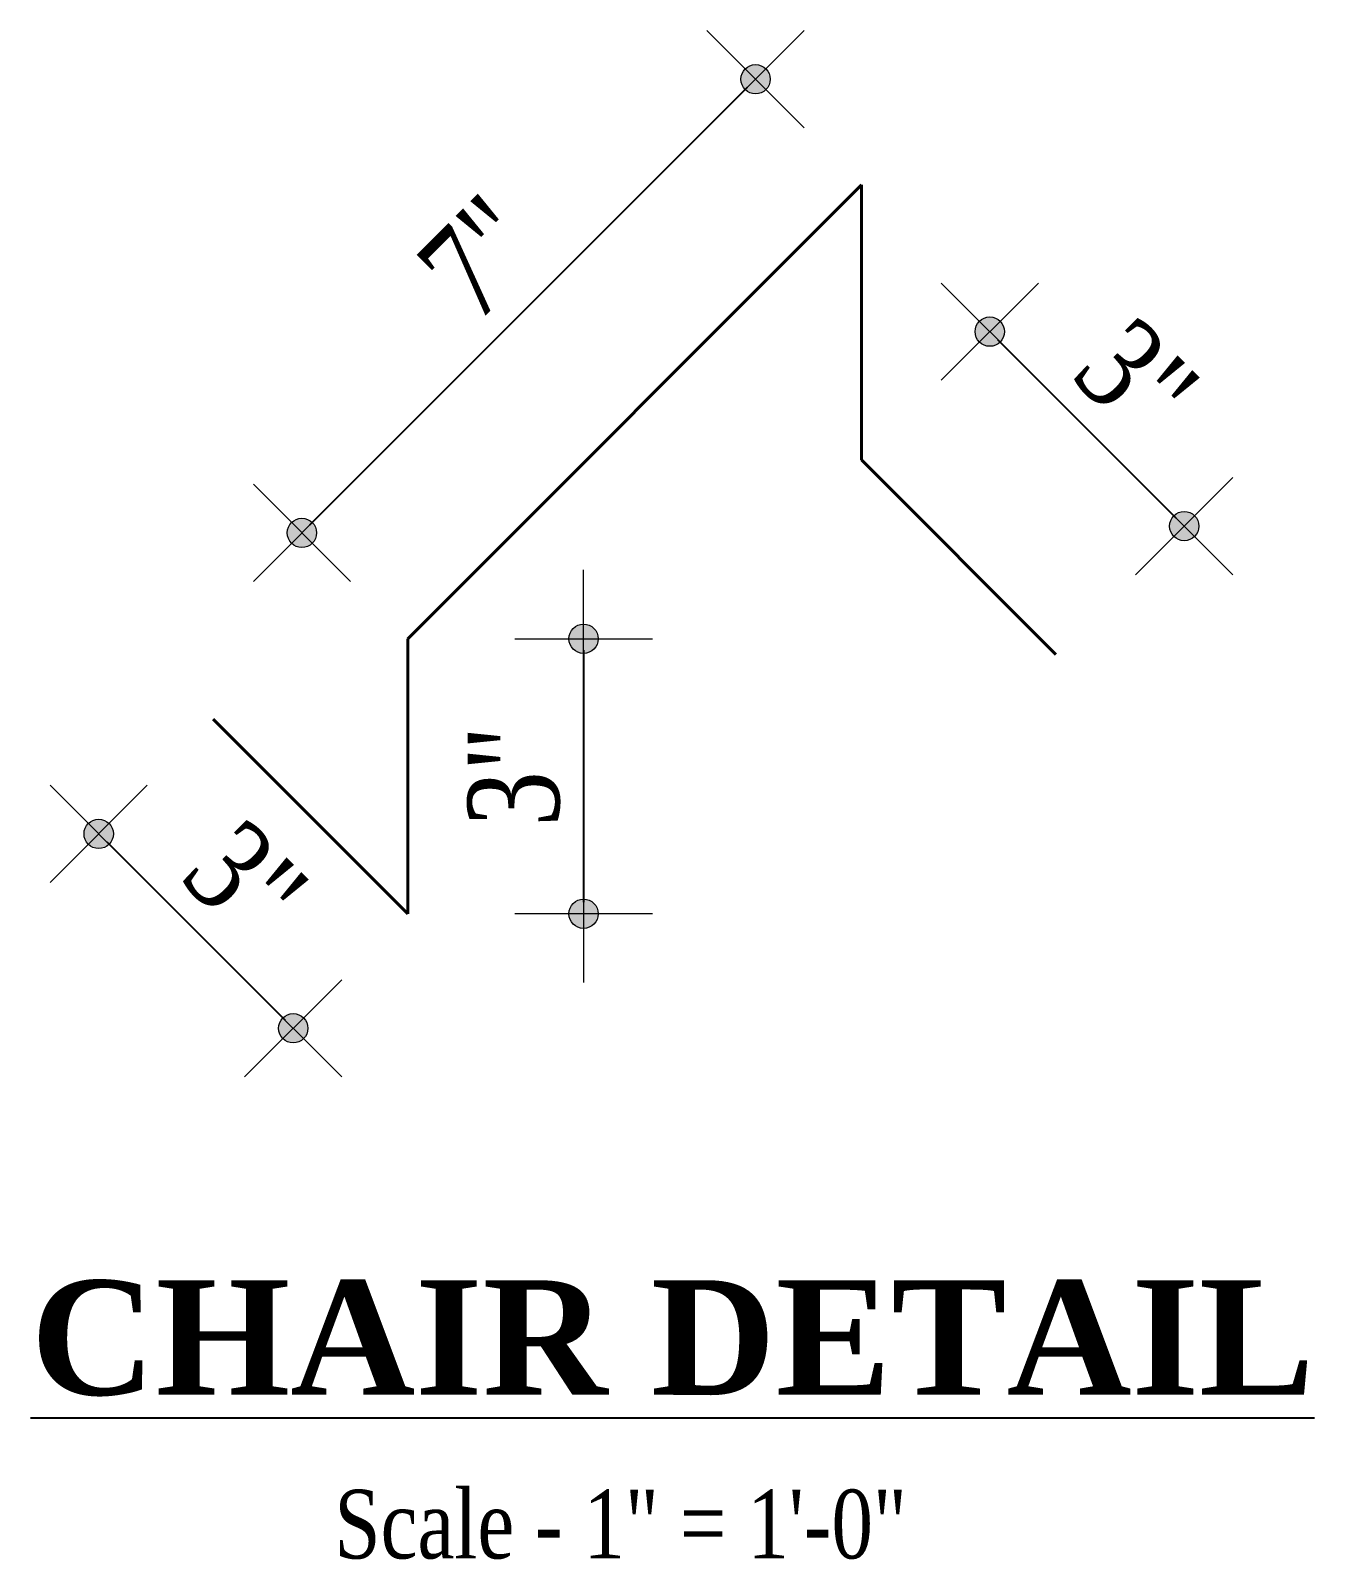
# Model space of a CAD drawing. Header units: feet. Extents: x 28652 to 66086, y -6769 to -640.
# Drawn here: x 61675.9 to 61787.9, y -1835.1 to -1701.7 of the extents above; entities that cross this region are included whole.
import ezdxf

# ---------------------------------------------------------------- set-up
doc = ezdxf.new("R2010")
doc.units = ezdxf.units.FT
doc.header["$LTSCALE"] = 50
doc.header["$MEASUREMENT"] = 0
doc.header["$PDMODE"] = 34
doc.layers.add('BAR', color=7, linetype='Continuous', lineweight=40)
doc.layers.add('DIMENSION', color=142, linetype='Continuous', lineweight=13)
doc.layers.add('Text', color=7, linetype='Continuous')
doc.styles.add('1.8', font='times.ttf', dxfattribs={"width": 0.8, "height": 8})
doc.styles.add('TITLE', font='times.ttf', dxfattribs={"height": 11})
doc.dimstyles.new('1.1', dxfattribs={"dimscale": 0, "dimtxt": 8, "dimasz": 1, "dimexe": 2, "dimexo": 9, "dimgap": 2, "dimtad": 1, "dimdec": 0, "dimlfac": 0.125, "dimzin": 3, "dimdsep": 46, "dimlunit": 4, "dimtxsty": '1.8', "dimblk": 'DIM', "dimcen": 3, "dimdle": 3, "dimse1": 1, "dimse2": 1, "dimclrd": 256, "dimclre": 256, "dimclrt": 7, "dimadec": 1, "dimazin": 2, "dimtfac": 1, "dimtdec": 0, "dimtix": 1, "dimtofl": 0, "dimtmove": 2, "dimatfit": 3, "dimldrblk": 'ARW', "dimfxl": 2, "dimfrac": 2, "dimtolj": 2, "dimtzin": 0, "dimarcsym": 0})

# ---------------------------------------------------------------- blocks, each defined once
blk = doc.blocks.new('DIM')
at = {"layer": 'DIMENSION'}
h = blk.add_hatch(color=256, dxfattribs=at)
h.paths.add_polyline_path([(0, 1.28), (0, 0), (1.28, 0, 0.414214)])
h.paths.add_polyline_path([(1.28, 0), (0, 0), (0, -1.28, 0.414214)])
h.paths.add_polyline_path([(0, 0), (-1.28, 0, 0.414214), (0, -1.28)])
h.paths.add_polyline_path([(0, 1.28, 0.414214), (-1.28, 0), (0, 0)])
for p, q in [((0, 6), (0, -6)), ((-6, 0), (6, 0))]:
    blk.add_line(p, q, dxfattribs=at)
blk.add_circle((0, 0), 1.28, dxfattribs=at)
blk = doc.blocks.new('*D909')
at = {"layer": 'Defpoints', "color": 0, "ltscale": 10, "transparency": 16777216}
for p in [(61739.16, -1705.95), (61748.4, -1715.18), (61708.8, -1754.78)]:
    blk.add_point(p, dxfattribs=at)
at = {"layer": 'DIMENSION', "lineweight": -2, "ltscale": 10, "transparency": 16777216}
blk.add_line((61700.27, -1744.84), (61738.46, -1706.65), dxfattribs=at)
for p, rotation in [((61739.16, -1705.95), 45.00000000000527), ((61699.57, -1745.54), 225.0000000000053)]:
    blk.add_blockref('DIM', p, dxfattribs=dict(at, rotation=rotation))
at = {"layer": 'DIMENSION', "color": 7, "ltscale": 10, "transparency": 16777216, "insert": (61715.07, -1721.45), "char_height": 8, "attachment_point": 5, "rotation": 45, "style": '1.8'}
blk.add_mtext('\\A2;7"', dxfattribs=at)
blk = doc.blocks.new('ARW')
at = {"layer": 'DIMENSION'}
blk.add_lwpolyline([(-0.5, 0, 0, 3, 0), (-5.5, 0, 0, 0, 0), (-0.5, 0, 0, 0, 0)], format="xyseb", dxfattribs=at)
blk = doc.blocks.new('*D910')
at = {"layer": 'Defpoints', "color": 0, "ltscale": 10, "transparency": 16777216}
for p in [(61708.8, -1754.78), (61708.8, -1778.78), (61724.15, -1778.78)]:
    blk.add_point(p, dxfattribs=at)
at = {"layer": 'DIMENSION', "lineweight": -2, "ltscale": 10, "transparency": 16777216}
blk.add_line((61724.15, -1755.78), (61724.15, -1777.78), dxfattribs=at)
for p, rotation in [((61724.15, -1754.78), 90), ((61724.15, -1778.78), 270)]:
    blk.add_blockref('DIM', p, dxfattribs=dict(at, rotation=rotation))
at = {"layer": 'DIMENSION', "color": 7, "ltscale": 10, "transparency": 16777216, "insert": (61718.08, -1766.78), "char_height": 8, "attachment_point": 5, "rotation": 90, "style": '1.8'}
blk.add_mtext('\\A2;3"', dxfattribs=at)
blk = doc.blocks.new('*D911')
at = {"layer": 'Defpoints', "color": 0, "ltscale": 10, "transparency": 16777216}
for p in [(61691.83, -1761.81), (61708.8, -1778.78), (61698.81, -1788.78)]:
    blk.add_point(p, dxfattribs=at)
at = {"layer": 'DIMENSION', "lineweight": -2, "ltscale": 10, "transparency": 16777216}
blk.add_line((61682.54, -1772.52), (61698.1, -1788.07), dxfattribs=at)
for p, rotation in [((61681.83, -1771.81), 135), ((61698.81, -1788.78), 315)]:
    blk.add_blockref('DIM', p, dxfattribs=dict(at, rotation=rotation))
at = {"layer": 'DIMENSION', "color": 7, "ltscale": 10, "transparency": 16777216, "insert": (61694.61, -1776), "char_height": 8, "attachment_point": 5, "rotation": 315, "style": '1.8'}
blk.add_mtext('\\A2;3"', dxfattribs=at)
blk = doc.blocks.new('*D912')
at = {"layer": 'Defpoints', "color": 0, "ltscale": 10, "transparency": 16777216}
for p in [(61759.6, -1727.98), (61748.4, -1739.18), (61765.37, -1756.15)]:
    blk.add_point(p, dxfattribs=at)
at = {"layer": 'DIMENSION', "lineweight": -2, "ltscale": 10, "transparency": 16777216}
blk.add_line((61775.87, -1744.25), (61760.31, -1728.69), dxfattribs=at)
for p, rotation in [((61759.6, -1727.98), 135), ((61776.57, -1744.95), 315)]:
    blk.add_blockref('DIM', p, dxfattribs=dict(at, rotation=rotation))
at = {"layer": 'DIMENSION', "color": 7, "ltscale": 10, "transparency": 16777216, "insert": (61772.38, -1732.18), "char_height": 8, "attachment_point": 5, "rotation": 315, "style": '1.8'}
blk.add_mtext('\\A2;3"', dxfattribs=at)

msp = doc.modelspace()

# ---------------------------------------------------------------- linework, layer by layer
at = {"layer": 'BAR', "ltscale": 10}
for p, q in [((61708.8, -1754.78), (61748.4, -1715.18)), ((61748.4, -1739.18), (61748.4, -1715.18)), ((61765.37, -1756.15), (61748.4, -1739.18)), ((61708.8, -1778.78), (61708.8, -1754.78)), ((61691.83, -1761.81), (61708.8, -1778.78))]:
    msp.add_line(p, q, dxfattribs=at)

# ---------------------------------------------------------------- texts
at = {"layer": 'Text', "ltscale": 10, "style": '1.8', "width": 0.8}
msp.add_text('Scale - 1" = 1\'-0"', height=6, dxfattribs=at).set_placement((61702.4, -1835.05))
at = {"layer": 'Text', "insert": (61675.89, -1810.77), "char_height": 10, "width": 209.6782, "attachment_point": 1, "style": 'TITLE'}
msp.add_mtext('{\\fTimes New Roman|b1|i0|c0|p18;\\LCHAIR DETAIL}', dxfattribs=at)

# ---------------------------------------------------------------- dimensions: what is measured, and where the dimension line sits
at = {"layer": 'DIMENSION', "ltscale": 10}
for p1, p2, distance, picture, middle in [((61708.8, -1754.78), (61748.4, -1715.18), 13.06, '*D909', (61715.07, -1721.45)), ((61765.37, -1756.15), (61748.4, -1739.18), -15.84, '*D912', (61772.38, -1732.18)), ((61708.8, -1754.78), (61708.8, -1778.78), 15.35, '*D910', (61718.08, -1766.78)), ((61691.83, -1761.81), (61708.8, -1778.78), -14.14, '*D911', (61694.61, -1776))]:
    dim = msp.add_aligned_dim(p1=p1, p2=p2, distance=distance, dimstyle='1.1', override={"dimscale": 1}, dxfattribs=at)
    dim.commit()
    dim.dimension.update_dxf_attribs({"geometry": picture, "text_midpoint": middle})

doc.saveas('drawing.dxf')
